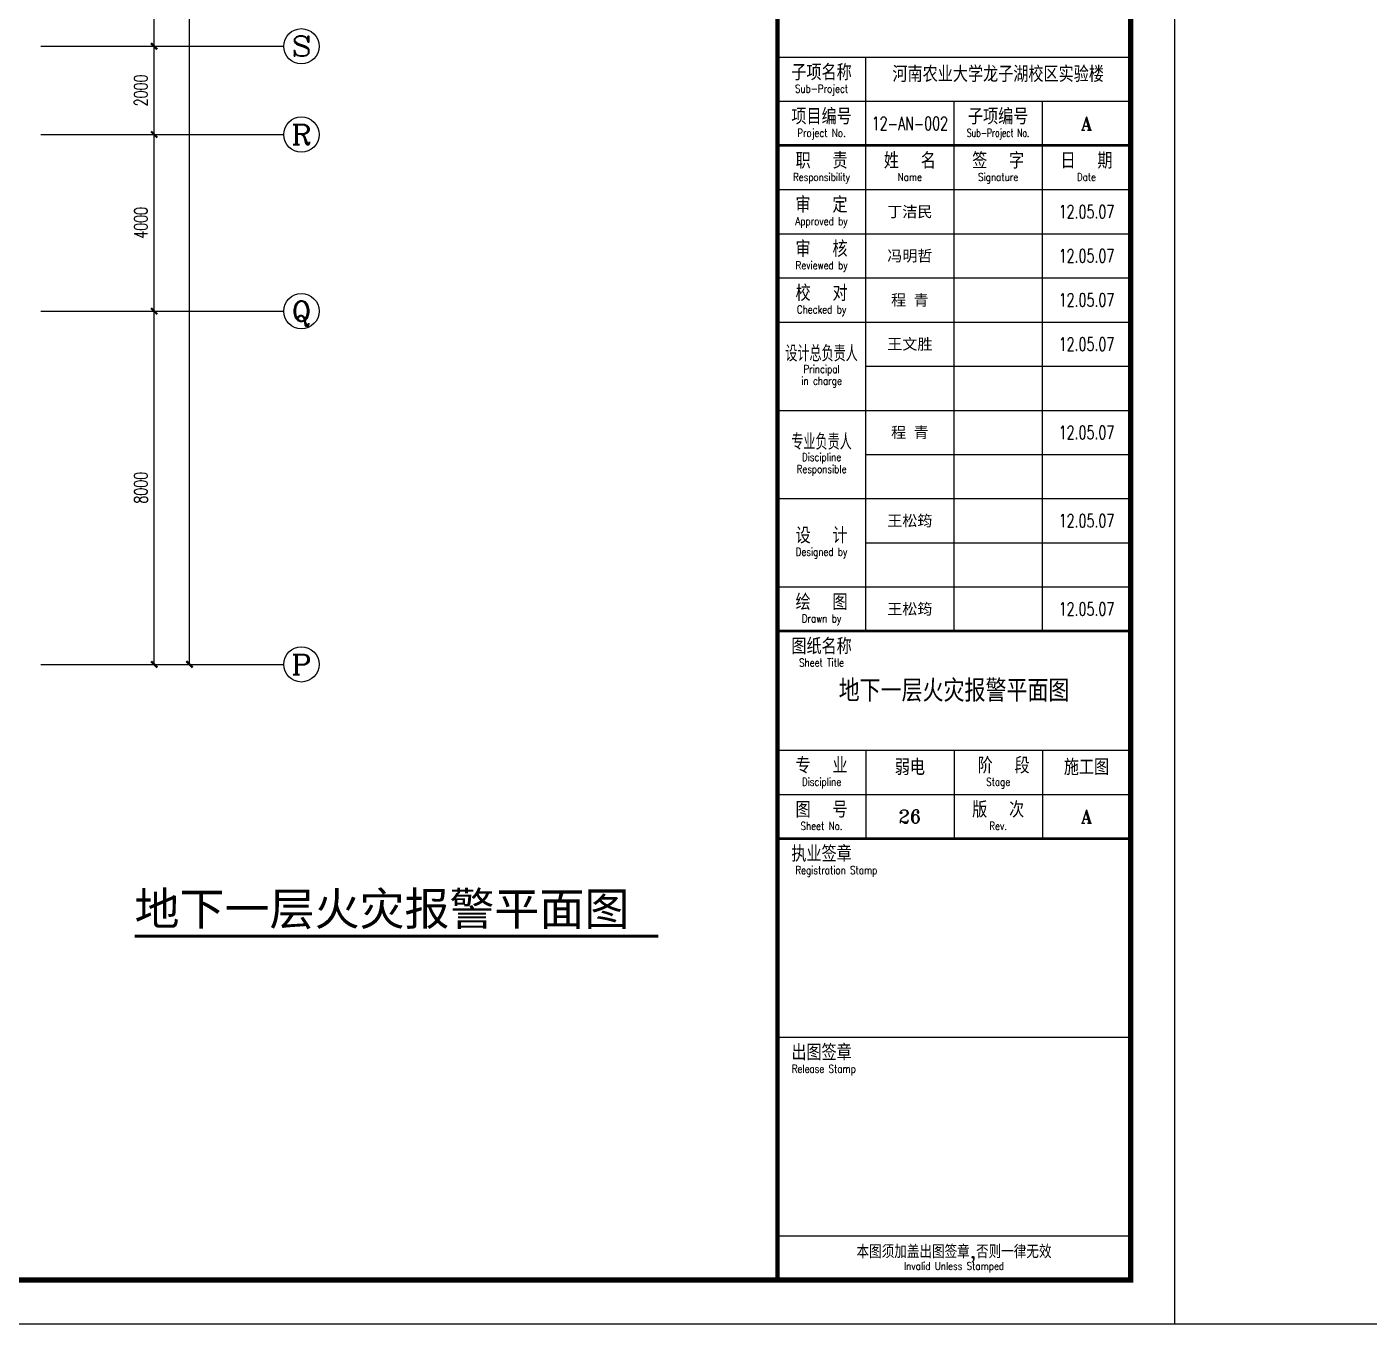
# Model space of a CAD drawing. Extents: x 190999 to 918899, y -200814 to 215286.
# Drawn here: x 249101 to 279500, y 155886 to 185274 of the extents above; entities that cross this region are included whole.
import ezdxf
from ezdxf.enums import TextEntityAlignment as Align

# ---------------------------------------------------------------- set-up
doc = ezdxf.new("R2010")
doc.units = 0
doc.header["$LTSCALE"] = 1000
doc.header["$MEASUREMENT"] = 0
doc.layers.get('Defpoints').update_dxf_attribs({"color": 1})
for name, color, linetype in [('AXIS', 3, 'Continuous'), ('AXIS_TEXT', 7, 'Continuous'), ('DIM_SYMB', 3, 'Continuous'), ('PUB_TEXT', 7, 'Continuous'), ('图框', 189, 'Continuous')]:
    doc.layers.add(name, color=color, linetype=linetype)
doc.styles.add('_TCH_AXIS', font='COMPLEX', dxfattribs={"bigfont": 'GBCBIG'})
doc.styles.add('COMPLEX', font='COMPLEX')
doc.styles.add('DIM_FONT', font='SIMPLEX', dxfattribs={"width": 0.7, "bigfont": 'GBCBIG'})
doc.styles.add('HT', font='simhei.ttf')
doc.styles.add('TKZ1_tjhts.shx', font='tjromant.shx', dxfattribs={"bigfont": 'tjhts.shx'})
doc.styles.add('TKZ2_tjkts.shx', font='tjromant.shx', dxfattribs={"bigfont": 'tjkts.shx'})
doc.styles.add('车', font='simhei.ttf')
doc.dimstyles.new('DIMN', dxfattribs={"dimtxt": 300, "dimasz": 100, "dimexe": 250, "dimexo": 300, "dimgap": 150, "dimtad": 1, "dimdec": 0, "dimzin": 0, "dimdsep": 46, "dimtxsty": 'DIM_FONT', "dimblk": 'ARCHTICK', "dimcen": 0.09, "dimclrt": 7, "dimazin": 2, "dimtfac": 1, "dimtdec": 0, "dimtix": 1, "dimtmove": 2, "dimatfit": 3, "dimfxl": 0, "dimtolj": 1, "dimtzin": 0, "dimarcsym": 0})

# ---------------------------------------------------------------- blocks, each defined once
blk = doc.blocks.new('TJAD_TK_A0')
at = {"layer": '图框'}
blk.add_line((2162, 399.3), (973, 399.3), dxfattribs=at)
blk = doc.blocks.new('TJAD_TK_A1')
for p, q in [((1251.38, 643.45), (1331.38, 643.45)), ((1271.38, 513.45), (1271.38, 643.45)), ((1251.38, 633.45), (1331.38, 633.45)), ((1291.38, 513.45), (1291.38, 633.45)), ((1311.38, 513.45), (1311.38, 633.45)), ((1251.38, 613.45), (1331.38, 613.45)), ((1251.38, 603.45), (1331.38, 603.45)), ((1251.38, 593.45), (1331.38, 593.45)), ((1251.38, 583.45), (1331.38, 583.45)), ((1271.38, 573.45), (1331.38, 573.45)), ((1251.38, 563.45), (1331.38, 563.45)), ((1271.38, 553.45), (1331.38, 553.45)), ((1251.38, 543.45), (1331.38, 543.45)), ((1271.38, 533.45), (1331.38, 533.45)), ((1251.38, 523.45), (1331.38, 523.45)), ((1251.38, 486.45), (1331.38, 486.45)), ((1271.38, 486.45), (1271.38, 466.45)), ((1291.38, 486.45), (1291.38, 466.45)), ((1311.38, 486.45), (1311.38, 466.45)), ((1251.38, 476.45), (1331.38, 476.45)), ((1251.38, 421.45), (1331.38, 421.45)), ((1251.38, 376.45), (1331.38, 376.45))]:
    blk.add_line(p, q)
for points, const_width in [([(1251.38, 940.45), (1251.38, 366.45)], 1), ([(1251.38, 623.45), (1331.38, 623.45)], 0.6), ([(1251.38, 513.45), (1331.38, 513.45)], 0.6), ([(1251.38, 466.45), (1331.38, 466.45)], 0.6)]:
    blk.add_lwpolyline(points, dxfattribs=dict(const_width=const_width))
at = {"layer": '图框'}
blk.add_line((1341.38, 356.45), (1341.38, 950.45), dxfattribs=at)
at = {"layer": '图框', "const_width": 1.2}
blk.add_lwpolyline([(1331.38, 940.45), (525.38, 940.45), (525.38, 366.45), (1331.38, 366.45)], close=True, dxfattribs=at)
at = {"style": 'TKZ2_tjkts.shx'}
for s, height, p in [('子项名称', 3.6, (1261.38, 640)), ('项目编号', 3.6, (1261.38, 630)), ('职  责', 3.6, (1261.38, 620)), ('姓  名', 3.6, (1281.38, 620)), ('签  字', 3.6, (1301.38, 620)), ('日  期', 3.6, (1321.38, 620)), ('审  定', 3.6, (1261.38, 610)), ('审  核', 3.6, (1261.38, 600)), ('校  对', 3.6, (1261.38, 590)), ('设  计', 3.6, (1261.38, 535.1)), ('绘  图', 3.6, (1261.38, 520)), ('图纸名称', 3.6, (1261.38, 510)), ('专  业', 3.6, (1261.38, 483)), (' 阶  段', 3.6, (1301.38, 483)), ('图  号', 3.6, (1261.38, 473)), ('版  次', 3.6, (1301.38, 473)), ('执业签章', 3.6, (1261.38, 463)), ('出图签章', 3.6, (1261.38, 418)), ('本图须加盖出图签章,否则一律无效', 3, (1291.38, 372.88))]:
    blk.add_text(s, height=height, dxfattribs=at).set_placement(p, align=Align.MIDDLE_CENTER)
at = {"style": 'TKZ2_tjkts.shx', "width": 0.8}
for s, height, p in [('Sub-Project', 1.8, (1261.38, 636.3)), ('Project No.', 1.8, (1261.38, 626.3)), ('Responsibility', 1.8, (1261.38, 616.3)), ('Name', 1.8, (1281.38, 616.3)), ('Signature', 1.8, (1301.38, 616.3)), ('Date', 1.8, (1321.38, 616.3)), ('Approved by', 1.8, (1261.38, 606.3)), ('Reviewed by', 1.8, (1261.38, 596.3)), ('Checked by', 1.8, (1261.38, 586.3)), ('设计总负责人', 3.6, (1261.38, 576.33)), ('Principal', 1.8, (1261.38, 572.8)), ('in charge', 1.8, (1261.38, 570.15)), ('专业负责人', 3.6, (1261.38, 556.33)), ('Discipline', 1.8, (1261.38, 552.87)), ('Responsible', 1.8, (1261.38, 550.15)), ('Designed by', 1.8, (1261.38, 531.4)), ('Drawn by', 1.8, (1261.38, 516.3)), ('Sheet Title', 1.8, (1261.38, 506.3)), ('Discipline', 1.8, (1261.38, 479.3)), ('Stage', 1.8, (1301.38, 479.3)), ('Sheet No.', 1.8, (1261.38, 469.3)), ('Rev.', 1.8, (1301.38, 469.3)), ('Registration Stamp', 1.8, (1264.74, 459.3)), ('Release Stamp', 1.8, (1261.89, 414.3)), ('Invalid Unless Stamped', 1.8, (1291.38, 369.62))]:
    blk.add_text(s, height=height, dxfattribs=at).set_placement(p, align=Align.MIDDLE_CENTER)
at = {"layer": '图框', "color": 3, "style": 'TKZ1_tjhts.shx'}
for s, height, p in [('河南农业大学龙子湖校区实验楼', 3.6, (1301.38, 639.61)), ('A', 3, (1321.38, 628.45)), ('弱电', 3.6, (1281.38, 482.61)), ('施工图', 3.6, (1321.38, 482.61)), ('A', 3, (1321.38, 471.45))]:
    blk.add_text(s, height=height, dxfattribs=at).set_placement(p, align=Align.MIDDLE_CENTER)
at = {"layer": '图框', "color": 3, "style": 'TKZ1_tjhts.shx', "width": 0.7}
blk.add_text('12-AN-002', height=3, dxfattribs=at).set_placement((1281.38, 628.45), align=Align.MIDDLE_CENTER)
at = {"layer": '图框', "style": 'TKZ2_tjkts.shx'}
blk.add_text('子项编号', height=3.6, dxfattribs=at).set_placement((1301.38, 630), align=Align.MIDDLE_CENTER)
at = {"layer": '图框', "style": 'TKZ2_tjkts.shx', "width": 0.7}
blk.add_text('Sub-Project No.', height=1.8, dxfattribs=at).set_placement((1301.38, 626.3), align=Align.MIDDLE_CENTER)
at = {"layer": '图框', "color": 0, "style": '车'}
for s, p in [('丁洁民', (1281.38, 608.45)), ('冯明哲', (1281.38, 598.45)), ('程 青', (1281.38, 588.45)), ('王文胜', (1281.38, 578.45)), ('程 青', (1281.38, 558.45)), ('王松筠', (1281.38, 538.45)), ('王松筠', (1281.38, 518.45))]:
    blk.add_text(s, height=2.5, dxfattribs=at).set_placement(p, align=Align.MIDDLE_CENTER)
at = {"layer": '图框', "color": 0, "style": 'TKZ1_tjhts.shx', "width": 0.7}
for p in [(1321.38, 608.45), (1321.38, 598.45), (1321.38, 588.45), (1321.38, 578.45), (1321.38, 558.45), (1321.38, 538.45), (1321.38, 518.45)]:
    blk.add_text('12.05.07', height=3, dxfattribs=at).set_placement(p, align=Align.MIDDLE_CENTER)
blk = doc.blocks.new('_ArchTick')
at = {"const_width": 0.5}
blk.add_lwpolyline([(-0.7, -0.7), (0.7, 0.7)], dxfattribs=at)
blk = doc.blocks.new('*D1882')
at = {"layer": 'AXIS', "color": 0, "lineweight": -2}
for p, q in [((249690, 178833), (252235, 178833)), ((251985, 170833), (251985, 178833)), ((249690, 170833), (252235, 170833))]:
    blk.add_line(p, q, dxfattribs=at)
at = {"layer": 'Defpoints', "color": 0}
for p in [(249390, 178833), (251985, 178833), (249390, 170833)]:
    blk.add_point(p, dxfattribs=at)
at = {"layer": 'AXIS', "color": 0, "lineweight": -2, "xscale": 100, "yscale": 100, "zscale": 100}
for p, rotation in [((251985, 178833), 90), ((251985, 170833), 270)]:
    blk.add_blockref('_ArchTick', p, dxfattribs=dict(at, rotation=rotation))
at = {"layer": 'AXIS', "color": 7, "insert": (251685, 174833), "char_height": 300, "attachment_point": 5, "rotation": 90, "style": 'DIM_FONT'}
blk.add_mtext('\\A1;8000', dxfattribs=at)
blk = doc.blocks.new('*D1883')
at = {"layer": 'AXIS', "color": 0, "lineweight": -2}
for p, q in [((249690, 182833), (252235, 182833)), ((251985, 178833), (251985, 182833)), ((249690, 178833), (252235, 178833))]:
    blk.add_line(p, q, dxfattribs=at)
at = {"layer": 'Defpoints', "color": 0}
for p in [(249390, 182833), (251985, 182833), (249390, 178833)]:
    blk.add_point(p, dxfattribs=at)
at = {"layer": 'AXIS', "color": 0, "lineweight": -2, "xscale": 100, "yscale": 100, "zscale": 100}
for p, rotation in [((251985, 182833), 90), ((251985, 178833), 270)]:
    blk.add_blockref('_ArchTick', p, dxfattribs=dict(at, rotation=rotation))
at = {"layer": 'AXIS', "color": 7, "insert": (251685, 180833), "char_height": 300, "attachment_point": 5, "rotation": 90, "style": 'DIM_FONT'}
blk.add_mtext('\\A1;4000', dxfattribs=at)
blk = doc.blocks.new('*D1884')
at = {"layer": 'AXIS', "color": 0, "lineweight": -2}
for p, q in [((249690, 184833), (252235, 184833)), ((251985, 182833), (251985, 184833)), ((249690, 182833), (252235, 182833))]:
    blk.add_line(p, q, dxfattribs=at)
at = {"layer": 'Defpoints', "color": 0}
for p in [(249390, 184833), (251985, 184833), (249390, 182833)]:
    blk.add_point(p, dxfattribs=at)
at = {"layer": 'AXIS', "color": 0, "lineweight": -2, "xscale": 100, "yscale": 100, "zscale": 100}
for p, rotation in [((251985, 184833), 90), ((251985, 182833), 270)]:
    blk.add_blockref('_ArchTick', p, dxfattribs=dict(at, rotation=rotation))
at = {"layer": 'AXIS', "color": 7, "insert": (251685, 183833), "char_height": 300, "attachment_point": 5, "rotation": 90, "style": 'DIM_FONT'}
blk.add_mtext('\\A1;2000', dxfattribs=at)
blk = doc.blocks.new('*D1885')
at = {"layer": 'AXIS', "color": 0, "lineweight": -2}
for p, q in [((249690, 192833), (252235, 192833)), ((251985, 184833), (251985, 192833)), ((249690, 184833), (252235, 184833))]:
    blk.add_line(p, q, dxfattribs=at)
at = {"layer": 'Defpoints', "color": 0}
for p in [(249390, 192833), (251985, 192833), (249390, 184833)]:
    blk.add_point(p, dxfattribs=at)
at = {"layer": 'AXIS', "color": 0, "lineweight": -2, "xscale": 100, "yscale": 100, "zscale": 100}
for p, rotation in [((251985, 192833), 90), ((251985, 184833), 270)]:
    blk.add_blockref('_ArchTick', p, dxfattribs=dict(at, rotation=rotation))
at = {"layer": 'AXIS', "color": 7, "insert": (251685, 188833), "char_height": 300, "attachment_point": 5, "rotation": 90, "style": 'DIM_FONT'}
blk.add_mtext('\\A1;8000', dxfattribs=at)
blk = doc.blocks.new('*D1890')
at = {"layer": 'AXIS', "color": 0, "lineweight": -2}
for p, q in [((249690, 204833), (253035, 204833)), ((252785, 170833), (252785, 204833)), ((249690, 170833), (253035, 170833))]:
    blk.add_line(p, q, dxfattribs=at)
at = {"layer": 'Defpoints', "color": 0}
for p in [(249390, 204833), (252785, 204833), (249390, 170833)]:
    blk.add_point(p, dxfattribs=at)
at = {"layer": 'AXIS', "color": 0, "lineweight": -2, "xscale": 100, "yscale": 100, "zscale": 100}
for p, rotation in [((252785, 204833), 90), ((252785, 170833), 270)]:
    blk.add_blockref('_ArchTick', p, dxfattribs=dict(at, rotation=rotation))
at = {"layer": 'AXIS', "color": 7, "insert": (252485, 187833), "char_height": 300, "attachment_point": 5, "rotation": 90, "style": 'DIM_FONT'}
blk.add_mtext('\\A1;34000', dxfattribs=at)
blk = doc.blocks.new('_AXISO')
blk.add_circle((0, 0), 0.5)
at = {"layer": 'AXIS_TEXT', "style": 'COMPLEX', "width": 1.041667}
blk.add_attdef('A', text='', height=0.56, dxfattribs=at).set_placement((-0.25, -0.28), (0.25, -0.28), align=Align.FIT)

msp = doc.modelspace()

# ---------------------------------------------------------------- linework, layer by layer
at = {"layer": 'AXIS'}
for p, q in [((249419.1, 184832.8), (254919.1, 184832.8)), ((249419.1, 182832.8), (254919.1, 182832.8)), ((249419.1, 178832.8), (254919.1, 178832.8)), ((249419.1, 170832.8), (254919.1, 170832.8))]:
    msp.add_line(p, q, dxfattribs=at)
at = {"layer": 'DIM_SYMB', "const_width": 70}
msp.add_lwpolyline([(251540.8, 164672.8), (263402.7, 164672.8)], dxfattribs=at)

# ---------------------------------------------------------------- block references
at = {"layer": 'AXIS'}
ref = msp.add_blockref('_AXISO', (255319.1, 184832.8), dxfattribs=dict(at, xscale=800, yscale=800, zscale=800))
ref.add_attrib('A', 'S', dxfattribs={"layer": 'AXIS_TEXT', "height": 452.5, "style": '_TCH_AXIS', "width": 1.5}).set_placement((255092.8, 184606.5), (255545.3, 184606.5), align=Align.FIT)
ref = msp.add_blockref('_AXISO', (255319.1, 182832.8), dxfattribs=dict(at, xscale=800, yscale=800, zscale=800))
ref.add_attrib('A', 'R', dxfattribs={"layer": 'AXIS_TEXT', "height": 452.5, "style": '_TCH_AXIS', "width": 1.166667}).set_placement((255092.8, 182606.5), (255545.3, 182606.5), align=Align.FIT)
ref = msp.add_blockref('_AXISO', (255319.1, 178832.8), dxfattribs=dict(at, xscale=800, yscale=800, zscale=800))
ref.add_attrib('A', 'Q', dxfattribs={"layer": 'AXIS_TEXT', "height": 452.5, "style": '_TCH_AXIS', "width": 1.3125}).set_placement((255092.8, 178606.5), (255545.3, 178606.5), align=Align.FIT)
ref = msp.add_blockref('_AXISO', (255319.1, 170832.8), dxfattribs=dict(at, xscale=800, yscale=800, zscale=800))
ref.add_attrib('A', 'P', dxfattribs={"layer": 'AXIS_TEXT', "height": 452.5, "style": '_TCH_AXIS', "width": 1.235294}).set_placement((255092.8, 170606.5), (255545.3, 170606.5), align=Align.FIT)
at = {"layer": '图框', "xscale": 100, "yscale": 100}
for name, p, zscale in [('TJAD_TK_A1', (140960.6, 120241.6), 99.99999999999997), ('TJAD_TK_A0', (93698.6, 115956.8), 100)]:
    msp.add_blockref(name, p, dxfattribs=dict(at, zscale=zscale))

# ---------------------------------------------------------------- texts
at = {"layer": 'PUB_TEXT', "style": 'HT'}
msp.add_text('地下一层火灾报警平面图', height=746.835, dxfattribs=at).set_placement((251540.8, 164922.5))
at = {"layer": '图框', "color": 3, "style": 'TKZ1_tjhts.shx'}
for s, height, p in [('地下一层火灾报警平面图', 500, (270098.5, 170236.5)), ('26', 300, (269098.5, 167386.5))]:
    msp.add_text(s, height=height, dxfattribs=at).set_placement(p, align=Align.MIDDLE_CENTER)

# ---------------------------------------------------------------- dimensions: what is measured, and where the dimension line sits
at = {"layer": 'AXIS'}
for p1, p2, distance, picture, middle in [((249390.5, 170832.8), (249390.5, 204832.8), -3394.4, '*D1890', (252484.9, 187832.8)), ((249390.5, 184832.8), (249390.5, 192832.8), -2594.4, '*D1885', (251684.9, 188832.8)), ((249390.5, 182832.8), (249390.5, 184832.8), -2594.4, '*D1884', (251684.9, 183832.8)), ((249390.5, 178832.8), (249390.5, 182832.8), -2594.4, '*D1883', (251684.9, 180832.8)), ((249390.5, 170832.8), (249390.5, 178832.8), -2594.4, '*D1882', (251684.9, 174832.8))]:
    dim = msp.add_aligned_dim(p1=p1, p2=p2, distance=distance, dimstyle='DIMN', dxfattribs=at)
    dim.commit()
    dim.dimension.update_dxf_attribs({"geometry": picture, "text_midpoint": middle})

doc.saveas('drawing.dxf')
